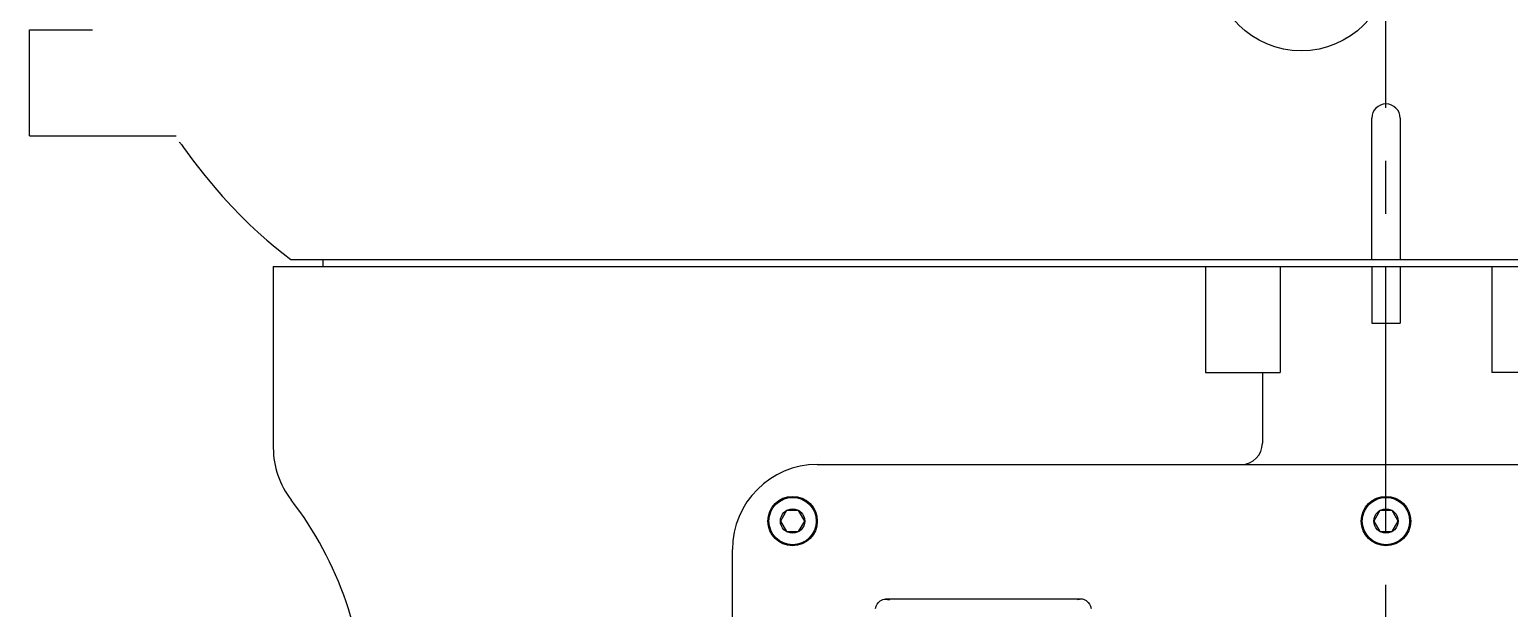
# Model space of a CAD drawing. Header units: millimetres. Extents: x 5828 to 6704, y 123 to 421.
# Drawn here: x 6340.68 to 6351.15, y 230.54 to 234.63 of the extents above; entities that cross this region are included whole.
import ezdxf

# ---------------------------------------------------------------- set-up
doc = ezdxf.new("R2010")
doc.units = ezdxf.units.MM
doc.linetypes.add('BANKLINE1', pattern=[5.5, 4, -1.5])
doc.linetypes.add('CENTER', pattern=[0.6, 0.375, -0.075, 0.075, -0.075])
doc.layers.add('00_COMPONENTS', color=7, linetype='BANKLINE1')
doc.layers.add('外形图', color=7, linetype='Continuous')

msp = doc.modelspace()

# ---------------------------------------------------------------- linework, layer by layer
at = {"layer": '00_COMPONENTS', "linetype": 'CENTER', "ltscale": 5}
msp.add_line((6350.2788, 222.0758), (6350.2788, 283.1799), dxfattribs=at)
at = {"layer": '外形图', "linetype": 'Continuous'}
for p, q in [((6340.6788, 234.6277), (6341.1251, 234.6277)), ((6340.6788, 233.8777), (6340.6788, 234.6277)), ((6350.1788, 233.9632), (6350.1788, 234.0027)), ((6350.3788, 234.0027), (6350.3788, 233.963)), ((6340.6788, 233.8777), (6341.7157, 233.8777)), ((6350.1788, 233.0027), (6350.1788, 233.9632)), ((6350.3788, 233.963), (6350.3788, 233.0027)), ((6341.753, 233.8147), (6341.7672, 233.7949)), ((6342.4038, 232.9527), (6349.527, 232.9527)), ((6342.4038, 232.9527), (6349.5263, 232.9527)), ((6342.4038, 232.9527), (6342.4038, 231.6705)), ((6342.5288, 233.0027), (6344.8187, 233.0027)), ((6342.7538, 233.0027), (6342.7538, 232.9527)), ((6344.8187, 233.0027), (6350.0151, 233.0027)), ((6349.0016, 232.9527), (6349.0016, 232.2027)), ((6349.5288, 232.9527), (6358.1538, 232.9527)), ((6349.5288, 232.9527), (6349.5288, 232.2027)), ((6350.0151, 233.0027), (6350.5424, 233.0027)), ((6350.1788, 232.9527), (6350.1788, 232.5527)), ((6350.3788, 232.9527), (6350.3788, 232.5527)), ((6350.5424, 233.0027), (6355.7389, 233.0027)), ((6351.0288, 232.9527), (6351.0288, 232.2027)), ((6351.0312, 232.9527), (6358.1538, 232.9527)), ((6350.1788, 232.5527), (6350.3788, 232.5527)), ((6349.0016, 232.2027), (6349.5288, 232.2027)), ((6349.4038, 232.2027), (6349.4038, 231.7027)), ((6351.5559, 232.2027), (6351.0288, 232.2027)), ((6346.2538, 231.5527), (6354.3038, 231.5527)), ((6346.0358, 231.2272), (6345.9928, 231.1527)), ((6345.9928, 231.1527), (6346.0358, 231.0782)), ((6346.1218, 231.2272), (6346.0358, 231.2272)), ((6346.1648, 231.1527), (6346.1218, 231.2272)), ((6346.1218, 231.0782), (6346.1648, 231.1527)), ((6350.2358, 231.2272), (6350.1928, 231.1527)), ((6350.1928, 231.1527), (6350.2358, 231.0782)), ((6350.3218, 231.2272), (6350.2358, 231.2272)), ((6350.3648, 231.1527), (6350.3218, 231.2272)), ((6350.3218, 231.0782), (6350.3648, 231.1527)), ((6346.0358, 231.0782), (6346.1218, 231.0782)), ((6350.2358, 231.0782), (6350.3218, 231.0782)), ((6345.6538, 222.8027), (6345.6538, 230.9527)), ((6348.1206, 230.6002), (6346.737, 230.6002))]:
    msp.add_line(p, q, dxfattribs=at)
msp.add_lwpolyline([(6341.7672, 233.7949), (6341.839, 233.6979), (6341.9092, 233.6082), (6341.9775, 233.5255), (6342.0444, 233.4488), (6342.1099, 233.3776), (6342.1737, 233.3117), (6342.2362, 233.2504), (6342.2976, 233.1933), (6342.3576, 233.1401), (6342.4163, 233.0907), (6342.4738, 233.0447), (6342.5288, 233.0027)], dxfattribs=at)
for centre, radius in [((6349.6788, 235.1027), 0.625), ((6346.0788, 231.1527), 0.175), ((6346.0788, 231.1527), 0.1675), ((6350.2788, 231.1527), 0.175), ((6350.2788, 231.1527), 0.1675), ((6346.0788, 231.1527), 0.086), ((6350.2788, 231.1527), 0.086)]:
    msp.add_circle(centre, radius, dxfattribs=at)
for centre, radius, start, end in [((6350.2788, 234.0027), 0.1, 0, 180), ((6341.6308, 233.7277), 0.15, 35.4417, 44.57689), ((6349.2538, 231.7027), 0.15, 270, 0), ((6343.0038, 231.6705), 0.6, 180, 217.78433), ((6346.2538, 230.9527), 0.6, 90, 180), ((6340.5538, 229.7712), 2.5, 0, 37.78433)]:
    msp.add_arc(centre, radius, start, end, dxfattribs=at)
for points in [[(6346.6654, 230.5353), (6346.6684, 230.556), (6346.6818, 230.5759), (6346.6985, 230.5884)], [(6346.6985, 230.5884), (6346.7093, 230.5965), (6346.7236, 230.6001), (6346.7369, 230.6001)], [(6346.7369, 230.6001), (6346.746, 230.6002), (6346.7551, 230.5988), (6346.7638, 230.5964)], [(6348.1206, 230.6002), (6348.1115, 230.6002), (6348.1025, 230.5988), (6348.0937, 230.5964)], [(6348.159, 230.5884), (6348.1483, 230.5965), (6348.134, 230.6002), (6348.1206, 230.6002)], [(6348.159, 230.5884), (6348.1757, 230.5759), (6348.1891, 230.556), (6348.1921, 230.5353)]]:
    msp.add_open_spline(points, degree=3, dxfattribs=at)

doc.saveas('drawing.dxf')
